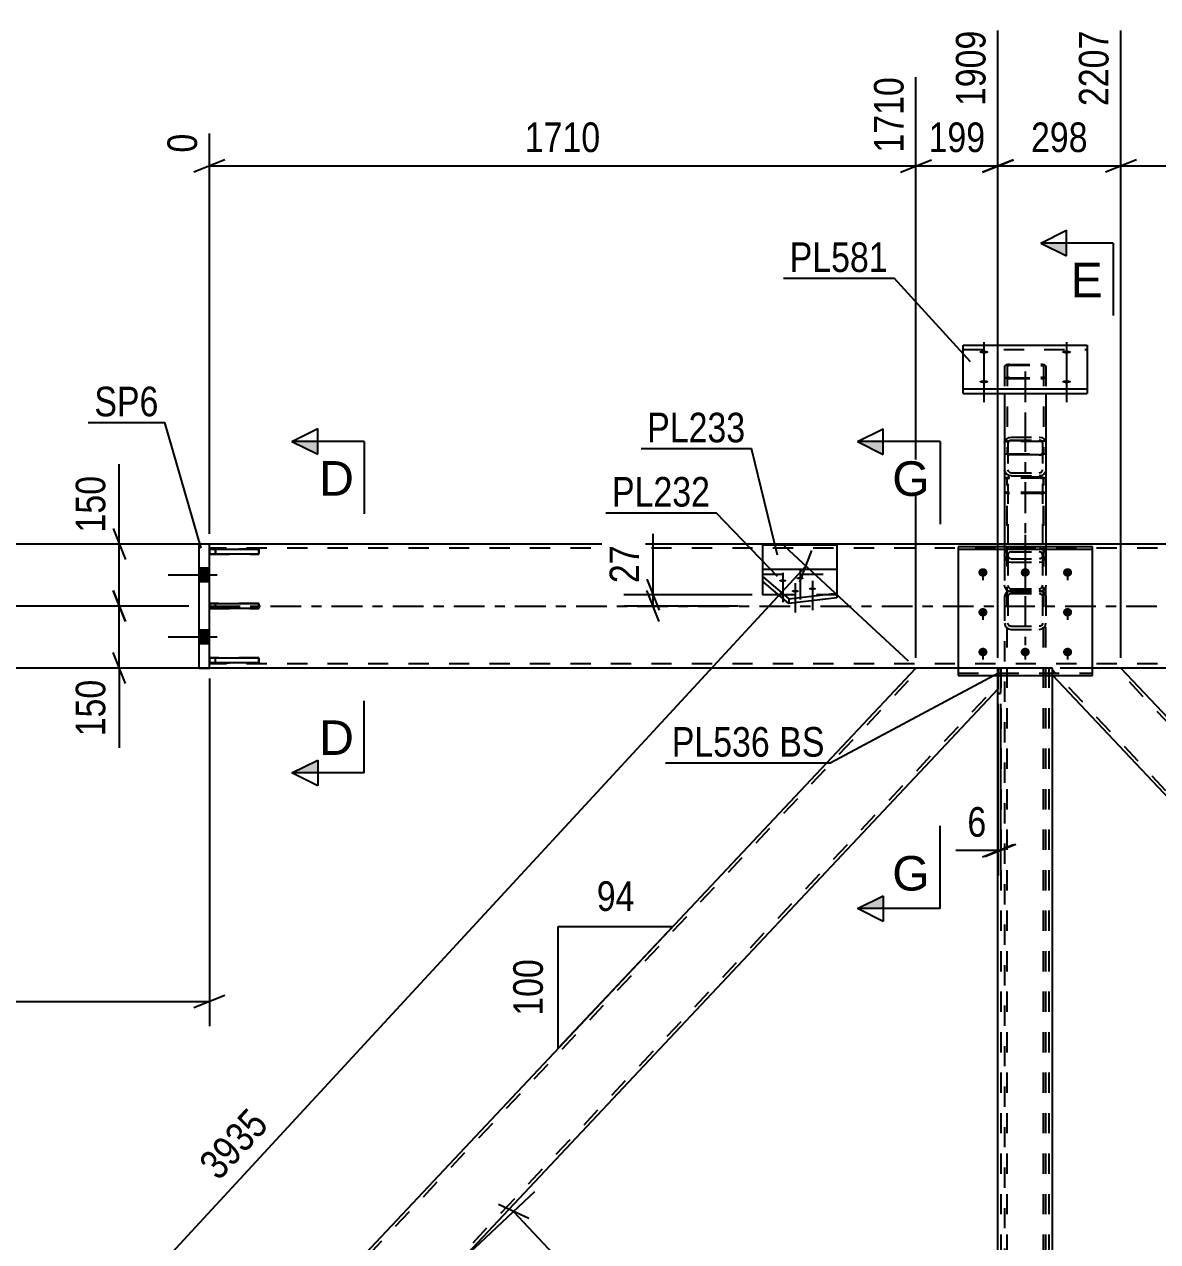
# Model space of a CAD drawing. Header units: millimetres. Extents: x -174 to 1015, y -641 to 200.
# Drawn here: x -36 to 73.7, y -61.5 to 56.3 of the extents above; entities that cross this region are included whole.
import ezdxf

# ---------------------------------------------------------------- set-up
doc = ezdxf.new("R2010")
doc.units = ezdxf.units.MM
doc.linetypes.add('DXK_LINE_DOT2', pattern=[3.9198, 1.9599, -1.9599])
doc.linetypes.add('DXK_LINE_DOT3', pattern=[5.9187, 2.979, -0.9799, 0.9799, -0.9799])
doc.styles.add('Arial', font='ARIAL.TTF', dxfattribs={"height": 0.2})
doc.styles.add('Arial Narrow', font='ARIALN.TTF', dxfattribs={"height": 0.2})

# ---------------------------------------------------------------- blocks, each defined once
blk = doc.blocks.new('Part-814735029-5328 - 5257')
at = {"color": 7, "linetype": 'DXK_LINE_DOT2'}
for p, q in [((-13.3, -5.01), (-18.1, -5.01)), ((-18.1, -5.01), (-18.1, -5.49)), ((-18.1, -5.49), (-13.3, -5.49)), ((-17.5, -5.49), (-17.5, -5.01)), ((-13.3, -5.49), (-13.3, -5.01))]:
    blk.add_line(p, q, dxfattribs=at)
blk = doc.blocks.new('Part-814735029-5329 - 5257')
at = {"color": 7, "linetype": 'DXK_LINE_DOT2'}
for p, q in [((-13.3, 5.51), (-18.1, 5.51)), ((-18.1, 5.51), (-18.1, 5.03)), ((-18.1, 5.03), (-13.3, 5.03)), ((-17.5, 5.51), (-17.5, 5.03)), ((-13.3, 5.03), (-13.3, 5.51))]:
    blk.add_line(p, q, dxfattribs=at)
blk = doc.blocks.new('Bolt-814735029-5265 - 5257')
at = {"linetype": 'Continuous'}
for points in [[(64.91, 24.44), (64.82, 24.44), (64.73, 24.45), (64.65, 24.47), (64.58, 24.49), (64.53, 24.52), (64.49, 24.54), (64.47, 24.57), (64.47, 24.61), (64.49, 24.64), (64.53, 24.67), (64.58, 24.69), (64.65, 24.71), (64.73, 24.73), (64.82, 24.74), (64.91, 24.74), (65, 24.74), (65.09, 24.73), (65.17, 24.71), (65.24, 24.69), (65.29, 24.67), (65.33, 24.64), (65.35, 24.61), (65.35, 24.57), (65.33, 24.54), (65.29, 24.52), (65.24, 24.49), (65.17, 24.47), (65.09, 24.45), (65, 24.44)], [(64.91, 21.57), (64.82, 21.57), (64.73, 21.58), (64.65, 21.6), (64.58, 21.62), (64.53, 21.64), (64.49, 21.67), (64.47, 21.7), (64.47, 21.73), (64.49, 21.76), (64.53, 21.79), (64.58, 21.82), (64.65, 21.84), (64.73, 21.85), (64.82, 21.86), (64.91, 21.87), (65, 21.86), (65.09, 21.85), (65.17, 21.84), (65.24, 21.82), (65.29, 21.79), (65.33, 21.76), (65.35, 21.73), (65.35, 21.7), (65.33, 21.67), (65.29, 21.64), (65.24, 21.62), (65.17, 21.6), (65.09, 21.58), (65, 21.57)]]:
    blk.add_hatch(color=1, dxfattribs=at).paths.add_polyline_path(points)
at = {"color": 1, "linetype": 'Continuous'}
for p, q in [((64.91, 25.53), (64.91, 22.6)), ((64.91, 22.66), (64.91, 19.73))]:
    blk.add_line(p, q, dxfattribs=at)
blk = doc.blocks.new('Part-814735029-5330 - 5257')
at = {"color": 7, "linetype": 'DXK_LINE_DOT2'}
for p, q in [((-13.3, 0.25), (-18.1, 0.25)), ((-18.1, 0.25), (-18.1, -0.23)), ((-17.5, -0.23), (-17.5, 0.25)), ((-13.3, -0.23), (-13.3, 0.25)), ((-18.1, -0.23), (-13.3, -0.23))]:
    blk.add_line(p, q, dxfattribs=at)
blk = doc.blocks.new('Part-814735029-5331 - 5257')
at = {"color": 2, "linetype": 'Continuous'}
for p, q in [((-18.1, -5.49), (-18.1, -5.01)), ((-18.1, -5.01), (-13.3, -5.01)), ((-13.3, -5.49), (-18.1, -5.49)), ((-13.3, -5.01), (-13.3, -5.49))]:
    blk.add_line(p, q, dxfattribs=at)
at = {"color": 7, "linetype": 'DXK_LINE_DOT2'}
blk.add_line((-17.5, -5.49), (-17.5, -5.01), dxfattribs=at)
blk = doc.blocks.new('Part-814735029-5332 - 5257')
at = {"color": 2, "linetype": 'Continuous'}
for p, q in [((-18.1, 5.51), (-13.3, 5.51)), ((-18.1, 5.51), (-18.1, 5.03)), ((-13.3, 5.03), (-18.1, 5.03)), ((-13.3, 5.51), (-13.3, 5.03))]:
    blk.add_line(p, q, dxfattribs=at)
at = {"color": 7, "linetype": 'DXK_LINE_DOT2'}
blk.add_line((-17.5, 5.03), (-17.5, 5.51), dxfattribs=at)
blk = doc.blocks.new('Part-814735029-5333 - 5257')
at = {"color": 2, "linetype": 'Continuous'}
for p, q in [((-18.1, 0.25), (-13.3, 0.25)), ((-18.1, 0.25), (-18.1, -0.23)), ((-13.3, 0.25), (-13.3, -0.23)), ((-13.3, -0.23), (-18.1, -0.23))]:
    blk.add_line(p, q, dxfattribs=at)
at = {"color": 7, "linetype": 'DXK_LINE_DOT2'}
blk.add_line((-17.5, -0.23), (-17.5, 0.25), dxfattribs=at)
blk = doc.blocks.new('Part-814735029-5341 - 5257')
at = {"color": 2, "linetype": 'Continuous'}
for p, q in [((943.9, 6), (-18.1, 6)), ((50.38, -6), (-18.1, -6)), ((294.4, -6), (67.41, -6))]:
    blk.add_line(p, q, dxfattribs=at)
at = {"color": 7, "linetype": 'DXK_LINE_DOT2'}
for p, q in [((-18.1, -6), (-18.1, 6)), ((943.9, 5.6), (-18.1, 5.6)), ((943.9, -5.6), (-18.1, -5.6)), ((67.41, -6), (50.38, -6))]:
    blk.add_line(p, q, dxfattribs=at)
at = {"color": 7, "linetype": 'DXK_LINE_DOT3'}
blk.add_line((-18.1, 0), (943.9, 0), dxfattribs=at)
blk = doc.blocks.new('Part-814735029-5294 - 5257')
at = {"color": 7, "linetype": 'DXK_LINE_DOT2'}
for p, q in [((58.26, -6), (58.5, -6)), ((58.26, -6), (58.26, -8.46)), ((58.5, -6), (58.5, -8.46)), ((58.26, -8.46), (58.5, -8.46))]:
    blk.add_line(p, q, dxfattribs=at)
blk = doc.blocks.new('Part-814735029-5299 - 5257')
at = {"color": 7, "linetype": 'DXK_LINE_DOT2'}
for p, q in [((58.5, -6), (58.26, -6)), ((58.26, -6.71), (58.26, -6)), ((58.5, -6.71), (58.5, -6))]:
    blk.add_line(p, q, dxfattribs=at)
at = {"color": 2, "linetype": 'Continuous'}
for p, q in [((58.26, -8.46), (58.26, -6.71)), ((58.5, -6.71), (58.5, -8.46)), ((58.5, -8.46), (58.26, -8.46))]:
    blk.add_line(p, q, dxfattribs=at)
blk = doc.blocks.new('Bolt-814735029-5816 - 5257')
at = {"linetype": 'Continuous'}
for points in [[(56.91, 24.44), (56.82, 24.44), (56.73, 24.45), (56.65, 24.47), (56.58, 24.49), (56.53, 24.52), (56.49, 24.54), (56.47, 24.57), (56.47, 24.61), (56.49, 24.64), (56.53, 24.67), (56.58, 24.69), (56.65, 24.71), (56.73, 24.73), (56.82, 24.74), (56.91, 24.74), (57, 24.74), (57.09, 24.73), (57.17, 24.71), (57.24, 24.69), (57.29, 24.67), (57.33, 24.64), (57.35, 24.61), (57.35, 24.57), (57.33, 24.54), (57.29, 24.52), (57.24, 24.49), (57.17, 24.47), (57.09, 24.45), (57, 24.44)], [(56.91, 21.57), (56.82, 21.57), (56.73, 21.58), (56.65, 21.6), (56.58, 21.62), (56.53, 21.64), (56.49, 21.67), (56.47, 21.7), (56.47, 21.73), (56.49, 21.76), (56.53, 21.79), (56.58, 21.82), (56.65, 21.84), (56.73, 21.85), (56.82, 21.86), (56.91, 21.87), (57, 21.86), (57.09, 21.85), (57.17, 21.84), (57.24, 21.82), (57.29, 21.79), (57.33, 21.76), (57.35, 21.73), (57.35, 21.7), (57.33, 21.67), (57.29, 21.64), (57.24, 21.62), (57.17, 21.6), (57.09, 21.58), (57, 21.57)]]:
    blk.add_hatch(color=1, dxfattribs=at).paths.add_polyline_path(points)
at = {"color": 1, "linetype": 'Continuous'}
for p, q in [((56.91, 25.53), (56.91, 22.6)), ((56.91, 22.66), (56.91, 19.73))]:
    blk.add_line(p, q, dxfattribs=at)
blk = doc.blocks.new('Part-814735029-7438 - 5257')
at = {"color": 7, "linetype": 'DXK_LINE_DOT2'}
for p, q in [((58.95, 12.35), (58.91, 12.28)), ((58.91, 12.28), (58.91, -121.6)), ((59.05, 12.41), (58.95, 12.35)), ((59.21, 12.45), (59.05, 12.41)), ((59.15, 12.28), (59.17, 12.32)), ((59.15, -121.6), (59.15, 12.28)), ((59.17, 12.32), (59.22, 12.35)), ((59.39, 12.47), (59.21, 12.45)), ((59.22, 12.35), (59.25, 12.36)), ((59.25, 12.36), (59.3, 12.37)), ((59.3, 12.37), (59.39, 12.37)), ((62.43, 12.47), (59.39, 12.47)), ((62.43, 12.37), (59.39, 12.37)), ((62.61, 12.45), (62.43, 12.47)), ((62.43, 12.37), (62.52, 12.37)), ((62.52, 12.37), (62.6, 12.35)), ((62.6, 12.35), (62.65, 12.32)), ((62.77, 12.41), (62.61, 12.45)), ((62.65, 12.32), (62.67, 12.28)), ((62.67, -121.6), (62.67, 12.28)), ((62.87, 12.35), (62.77, 12.41)), ((62.91, 12.28), (62.87, 12.35)), ((62.91, -121.6), (62.91, 12.28)), ((58.91, 11.08), (58.95, 11.01)), ((58.95, 11.01), (59.05, 10.95)), ((59.05, 10.95), (59.21, 10.91)), ((59.17, 11.05), (59.15, 11.08)), ((59.22, 11.01), (59.17, 11.05)), ((59.21, 10.91), (59.39, 10.89)), ((59.22, 11.01), (59.25, 11.01)), ((59.25, 11.01), (59.3, 10.99)), ((59.3, 10.99), (59.39, 10.99)), ((62.43, 10.99), (59.39, 10.99)), ((62.43, 10.89), (59.39, 10.89)), ((62.52, 10.99), (62.43, 10.99)), ((62.43, 10.89), (62.61, 10.91)), ((62.6, 11.01), (62.52, 10.99)), ((62.65, 11.05), (62.6, 11.01)), ((62.61, 10.91), (62.77, 10.95)), ((62.67, 11.08), (62.65, 11.05)), ((62.77, 10.95), (62.87, 11.01)), ((62.87, 11.01), (62.91, 11.08))]:
    blk.add_line(p, q, dxfattribs=at)
blk = doc.blocks.new('Part-814735029-7443 - 5257')
at = {"color": 7, "linetype": 'DXK_LINE_DOT2'}
for p, q in [((58.95, 23.29), (58.91, 23.23)), ((58.91, 23.23), (58.91, 20.58)), ((59.05, 23.34), (58.95, 23.29)), ((59.21, 23.38), (59.05, 23.34)), ((59.15, 23.23), (59.17, 23.26)), ((59.15, 23.23), (59.15, 14.8)), ((59.17, 23.26), (59.22, 23.28)), ((59.39, 23.39), (59.21, 23.38)), ((59.22, 23.28), (59.3, 23.3)), ((59.3, 23.3), (59.39, 23.31)), ((59.39, 23.39), (62.43, 23.39)), ((59.39, 23.31), (62.43, 23.31)), ((62.61, 23.38), (62.43, 23.39)), ((62.43, 23.31), (62.52, 23.3)), ((62.52, 23.3), (62.6, 23.28)), ((62.6, 23.28), (62.65, 23.26)), ((62.77, 23.34), (62.61, 23.38)), ((62.65, 23.26), (62.67, 23.23)), ((62.67, 23.23), (62.67, 14.8)), ((62.87, 23.29), (62.77, 23.34)), ((62.91, 23.23), (62.87, 23.29)), ((62.91, 23.23), (62.91, 20.58)), ((58.91, 22.19), (58.95, 22.12)), ((58.95, 22.12), (59.05, 22.07)), ((59.05, 22.07), (59.21, 22.03)), ((59.17, 22.15), (59.15, 22.19)), ((59.22, 22.13), (59.17, 22.15)), ((59.21, 22.03), (59.39, 22.02)), ((59.3, 22.11), (59.22, 22.13)), ((59.39, 22.1), (59.3, 22.11)), ((59.39, 22.1), (62.43, 22.1)), ((59.39, 22.02), (62.43, 22.02)), ((62.52, 22.11), (62.43, 22.1)), ((62.43, 22.02), (62.61, 22.03)), ((62.6, 22.13), (62.52, 22.11)), ((62.65, 22.15), (62.6, 22.13)), ((62.61, 22.03), (62.77, 22.07)), ((62.67, 22.19), (62.65, 22.15)), ((62.77, 22.07), (62.87, 22.12)), ((62.87, 22.12), (62.91, 22.19)), ((58.91, 15.84), (58.95, 15.91)), ((58.95, 15.91), (59.05, 15.96)), ((59.05, 15.96), (59.21, 16)), ((59.17, 15.88), (59.15, 15.84)), ((59.22, 15.9), (59.17, 15.88)), ((59.21, 16), (59.39, 16.01)), ((59.3, 15.92), (59.22, 15.9)), ((59.39, 15.93), (59.3, 15.92)), ((59.39, 16.01), (62.43, 16.01)), ((62.43, 15.93), (59.39, 15.93)), ((62.43, 16.01), (62.61, 16)), ((62.52, 15.92), (62.43, 15.93)), ((62.6, 15.9), (62.52, 15.92)), ((62.65, 15.88), (62.6, 15.9)), ((62.61, 16), (62.77, 15.96)), ((62.67, 15.84), (62.65, 15.88)), ((62.77, 15.96), (62.87, 15.91)), ((62.87, 15.91), (62.91, 15.84)), ((59.15, 14.8), (59.17, 14.77)), ((59.17, 14.77), (59.22, 14.75)), ((59.22, 14.75), (59.3, 14.73)), ((59.3, 14.73), (59.39, 14.72)), ((59.39, 14.72), (62.43, 14.72)), ((59.55, 14.64), (59.55, 14.64)), ((62.27, 14.64), (62.27, 14.64)), ((62.43, 14.72), (62.52, 14.73)), ((62.52, 14.73), (62.6, 14.75)), ((62.6, 14.75), (62.65, 14.77)), ((62.65, 14.77), (62.67, 14.8))]:
    blk.add_line(p, q, dxfattribs=at)
at = {"color": 7, "linetype": 'DXK_LINE_DOT3'}
blk.add_line((60.91, 22.71), (60.91, 15.32), dxfattribs=at)
at = {"color": 2, "linetype": 'Continuous'}
for p, q in [((58.91, 20.58), (58.91, 14.8)), ((62.91, 20.58), (62.91, 14.8)), ((58.95, 14.74), (58.91, 14.8)), ((59.05, 14.69), (58.95, 14.74)), ((59.21, 14.65), (59.05, 14.69)), ((59.39, 14.64), (59.21, 14.65)), ((59.55, 14.64), (59.39, 14.64)), ((62.27, 14.64), (59.55, 14.64)), ((62.27, 14.64), (62.43, 14.64)), ((62.61, 14.65), (62.43, 14.64)), ((62.77, 14.69), (62.61, 14.65)), ((62.87, 14.74), (62.77, 14.69)), ((62.91, 14.8), (62.87, 14.74))]:
    blk.add_line(p, q, dxfattribs=at)
blk = doc.blocks.new('Bolt-814735029-5858 - 5257')
at = {"linetype": 'Continuous'}
for points in [[(37.43, 2.33), (37.35, 2.34), (37.28, 2.34), (37.22, 2.36), (37.16, 2.37), (37.12, 2.4), (37.09, 2.42), (37.07, 2.44), (37.07, 2.47), (37.09, 2.49), (37.12, 2.52), (37.16, 2.54), (37.22, 2.56), (37.28, 2.57), (37.35, 2.58), (37.43, 2.58), (37.5, 2.58), (37.58, 2.57), (37.64, 2.56), (37.7, 2.54), (37.74, 2.52), (37.77, 2.49), (37.79, 2.47), (37.79, 2.44), (37.77, 2.42), (37.74, 2.4), (37.7, 2.37), (37.64, 2.36), (37.58, 2.34), (37.5, 2.34)], [(39.1, 2.57), (39.02, 2.57), (38.95, 2.58), (38.88, 2.59), (38.83, 2.61), (38.78, 2.63), (38.75, 2.65), (38.74, 2.68), (38.74, 2.7), (38.75, 2.73), (38.78, 2.75), (38.83, 2.77), (38.88, 2.79), (38.95, 2.8), (39.02, 2.81), (39.1, 2.81), (39.17, 2.81), (39.24, 2.8), (39.31, 2.79), (39.36, 2.77), (39.41, 2.75), (39.44, 2.73), (39.45, 2.7), (39.45, 2.68), (39.44, 2.65), (39.41, 2.63), (39.36, 2.61), (39.31, 2.59), (39.24, 2.58), (39.17, 2.57)], [(38.64, 1.32), (38.56, 1.32), (38.49, 1.33), (38.43, 1.34), (38.37, 1.36), (38.33, 1.38), (38.3, 1.41), (38.28, 1.43), (38.28, 1.46), (38.3, 1.48), (38.33, 1.5), (38.37, 1.53), (38.43, 1.54), (38.49, 1.56), (38.56, 1.56), (38.64, 1.57), (38.71, 1.56), (38.78, 1.56), (38.85, 1.54), (38.91, 1.53), (38.95, 1.5), (38.98, 1.48), (39, 1.46), (39, 1.43), (38.98, 1.41), (38.95, 1.38), (38.91, 1.36), (38.85, 1.34), (38.78, 1.33), (38.71, 1.32)], [(40.3, 1.55), (40.23, 1.56), (40.16, 1.56), (40.09, 1.58), (40.04, 1.59), (39.99, 1.61), (39.96, 1.64), (39.95, 1.66), (39.95, 1.69), (39.96, 1.71), (39.99, 1.74), (40.04, 1.76), (40.09, 1.78), (40.16, 1.79), (40.23, 1.8), (40.3, 1.8), (40.38, 1.8), (40.45, 1.79), (40.52, 1.78), (40.57, 1.76), (40.62, 1.74), (40.65, 1.71), (40.66, 1.69), (40.66, 1.66), (40.65, 1.64), (40.62, 1.61), (40.57, 1.59), (40.52, 1.58), (40.45, 1.56), (40.38, 1.56)]]:
    blk.add_hatch(color=1, dxfattribs=at).paths.add_polyline_path(points)
at = {"color": 1, "linetype": 'Continuous'}
for p, q in [((37.43, 3.21), (37.43, 0.39)), ((39.1, 3.44), (39.1, 0.62)), ((40.3, 2.43), (40.3, -0.39)), ((38.64, 2.2), (38.64, -0.62))]:
    blk.add_line(p, q, dxfattribs=at)
blk = doc.blocks.new('Part-814735029-5569 - 5257')
at = {"color": 2, "linetype": 'Continuous'}
for p, q in [((-56.46, -119.54), (50.32, -6)), ((54.41, -6), (50.38, -6)), ((58.26, -6.71), (58.26, -8.06)), ((58.26, -8.06), (5.84, -63.8))]:
    blk.add_line(p, q, dxfattribs=at)
at = {"color": 7, "linetype": 'DXK_LINE_DOT2'}
for p, q in [((-56.46, -120), (50.76, -6)), ((50.38, -6), (50.32, -6)), ((58.26, -6), (54.41, -6)), ((58.26, -6.71), (58.26, -6)), ((-48.95, -121.6), (58.26, -7.59))]:
    blk.add_line(p, q, dxfattribs=at)
blk = doc.blocks.new('Part-814735029-5755 - 5257')
at = {"color": 7, "linetype": 'DXK_LINE_DOT3'}
blk.add_line((60.91, 6.89), (60.91, -3.8), dxfattribs=at)
at = {"color": 7, "linetype": 'DXK_LINE_DOT2'}
for p, q in [((58.91, 4.92), (58.96, 5.18)), ((58.91, 4.92), (58.91, -1.66)), ((59.25, 5.05), (59.23, 4.92)), ((59.23, 4.92), (59.23, -1.66)), ((59.31, 5.55), (59.55, 5.6)), ((59.55, 5.26), (59.43, 5.23)), ((59.55, 5.6), (62.27, 5.6)), ((59.55, 5.26), (62.27, 5.26)), ((62.27, 5.6), (62.52, 5.55)), ((62.39, 5.23), (62.27, 5.26)), ((62.59, 4.92), (62.57, 5.05)), ((62.59, 4.92), (62.59, -1.66)), ((62.86, 5.18), (62.91, 4.92)), ((62.91, 4.92), (62.91, -1.66)), ((58.96, 1.76), (58.91, 2.02)), ((59.1, 1.32), (58.96, 1.12)), ((59.31, 1.45), (59.1, 1.32)), ((59.23, 2.02), (59.25, 1.89)), ((59.55, 1.5), (59.31, 1.45)), ((59.55, 1.34), (59.31, 1.4)), ((59.43, 1.71), (59.55, 1.68)), ((59.43, 1.17), (59.55, 1.2)), ((59.55, 1.68), (62.27, 1.68)), ((59.55, 1.5), (62.27, 1.5)), ((59.55, 1.34), (62.27, 1.34)), ((59.55, 1.2), (62.27, 1.2)), ((62.27, 1.68), (62.39, 1.71)), ((62.52, 1.45), (62.27, 1.5)), ((62.52, 1.4), (62.27, 1.34)), ((62.27, 1.2), (62.39, 1.17)), ((62.72, 1.32), (62.52, 1.45)), ((62.57, 1.89), (62.59, 2.02)), ((62.86, 1.12), (62.72, 1.32)), ((62.91, 2.02), (62.86, 1.76)), ((58.96, 1.12), (58.91, 0.89)), ((59.23, 0.89), (59.25, 1.01)), ((59.25, 1.01), (59.32, 1.11)), ((59.32, 1.11), (59.43, 1.17)), ((62.39, 1.17), (62.5, 1.11)), ((62.5, 1.11), (62.57, 1.01)), ((62.57, 1.01), (62.59, 0.89)), ((62.91, 0.89), (62.86, 1.12)), ((58.91, -1.66), (58.96, -1.89)), ((58.96, -1.89), (59.1, -2.09)), ((59.1, -2.09), (59.31, -2.22)), ((59.25, -1.78), (59.23, -1.66)), ((59.32, -1.87), (59.25, -1.78)), ((59.31, -2.22), (59.55, -2.26)), ((59.43, -1.94), (59.32, -1.87)), ((59.55, -1.96), (59.43, -1.94)), ((59.55, -1.96), (62.27, -1.96)), ((59.55, -2.26), (62.27, -2.26)), ((62.39, -1.94), (62.27, -1.96)), ((62.27, -2.26), (62.52, -2.22)), ((62.5, -1.87), (62.39, -1.94)), ((62.57, -1.78), (62.5, -1.87)), ((62.52, -2.22), (62.72, -2.09)), ((62.59, -1.66), (62.57, -1.78)), ((62.72, -2.09), (62.86, -1.89)), ((62.86, -1.89), (62.91, -1.66))]:
    blk.add_line(p, q, dxfattribs=at)
for centre, radius, start, end in [((59.58, 4.95), 0.662, 114.32, 159.2417), ((59.56, 4.93), 0.331, 114.32, 159.2417), ((62.26, 4.93), 0.331, 20.7583, 65.68), ((62.24, 4.95), 0.662, 20.7583, 65.68), ((59.58, 2), 0.662, 200.7583, 245.68), ((59.56, 2.01), 0.331, 200.7583, 245.68), ((62.26, 2.01), 0.331, 294.32, 339.2417), ((62.24, 2), 0.662, 294.32, 339.2417)]:
    blk.add_arc(centre, radius, start, end, dxfattribs=at)
blk = doc.blocks.new('Part-814735029-5595 - 5257')
at = {"color": 2, "linetype": 'Continuous'}
for p, q in [((-19.1, -6), (-19.1, 6)), ((-18.1, 6), (-19.1, 6)), ((-18.1, -6), (-18.1, 6)), ((-19.1, -6), (-18.1, -6))]:
    blk.add_line(p, q, dxfattribs=at)
blk = doc.blocks.new('Part-814735029-5706 - 5257')
at = {"color": 7, "linetype": 'DXK_LINE_DOT2'}
for p, q in [((70.17, -6), (63.54, -6)), ((63.54, -6.66), (63.54, -6)), ((117.5, -63.57), (63.54, -6.19)), ((63.59, -6.71), (63.54, -6.66)), ((120.68, -60.18), (69.73, -6)), ((120.87, -59.98), (120.46, -60.41)), ((117.5, -63.57), (117.51, -63.55))]:
    blk.add_line(p, q, dxfattribs=at)
at = {"color": 2, "linetype": 'Continuous'}
for p, q in [((117.28, -63.8), (63.59, -6.71)), ((120.9, -59.95), (70.17, -6)), ((120.9, -59.95), (120.46, -60.41)), ((120.46, -60.41), (117.28, -63.8))]:
    blk.add_line(p, q, dxfattribs=at)
blk = doc.blocks.new('Part-814735029-5731 - 5257')
at = {"color": 7, "linetype": 'DXK_LINE_DOT2'}
for p, q in [((63.54, -6), (58.26, -6)), ((58.26, -8.06), (58.26, -6)), ((58.58, -121.6), (58.58, -6)), ((63.22, -121.6), (63.22, -6)), ((63.54, -6.71), (63.54, -6)), ((58.26, -121.6), (58.26, -119.14)), ((63.54, -121.6), (63.54, -120.94)), ((63.54, -121.6), (58.26, -121.6))]:
    blk.add_line(p, q, dxfattribs=at)
at = {"color": 2, "linetype": 'Continuous'}
for p, q in [((63.54, -120.94), (63.54, -6.71)), ((58.26, -119.14), (58.26, -8.06))]:
    blk.add_line(p, q, dxfattribs=at)
blk = doc.blocks.new('Part-814735029-5890 - 5257')
at = {"color": 2, "linetype": 'Continuous'}
for p, q in [((54.91, 20.58), (54.91, 25.27)), ((54.91, 25.27), (66.91, 25.27)), ((66.91, 25.27), (66.91, 20.58)), ((54.91, 21.03), (66.91, 21.03)), ((54.91, 20.58), (66.91, 20.58))]:
    blk.add_line(p, q, dxfattribs=at)
at = {"color": 7, "linetype": 'DXK_LINE_DOT2'}
blk.add_line((54.91, 24.82), (66.91, 24.82), dxfattribs=at)
blk = doc.blocks.new('Bolt-814735029-5806 - 5257')
at = {"linetype": 'Continuous'}
for points in [[(-19.1, 3.66), (-19.1, 2.34), (-18.1, 2.34), (-18.1, 3.66)], [(-19.1, 3.66), (-19.1, 2.34), (-18.1, 2.34), (-18.1, 3.66)], [(-19.1, -2.34), (-19.1, -3.66), (-18.1, -3.66), (-18.1, -2.34)], [(-19.1, -2.34), (-19.1, -3.66), (-18.1, -3.66), (-18.1, -2.34)]]:
    blk.add_hatch(color=1, dxfattribs=at).paths.add_polyline_path(points)
at = {"color": 1, "linetype": 'Continuous'}
for p, q in [((-18.1, 3.66), (-19.1, 3.66)), ((-18.1, 3.66), (-19.1, 3.66)), ((-17.34, 3), (-22.1, 3)), ((-17.34, 3), (-22.1, 3)), ((-18.1, 2.34), (-19.1, 2.34)), ((-18.1, 2.34), (-19.1, 2.34)), ((-18.1, -2.34), (-19.1, -2.34)), ((-18.1, -2.34), (-19.1, -2.34)), ((-17.34, -3), (-22.1, -3)), ((-17.34, -3), (-22.1, -3)), ((-18.1, -3.66), (-19.1, -3.66)), ((-18.1, -3.66), (-19.1, -3.66))]:
    blk.add_line(p, q, dxfattribs=at)
blk = doc.blocks.new('Part-814735029-5807 - 5257')
at = {"color": 7, "linetype": 'DXK_LINE_DOT3'}
blk.add_line((60.91, 17.9), (60.91, 0.7), dxfattribs=at)
at = {"color": 7, "linetype": 'DXK_LINE_DOT2'}
for p, q in [((58.91, 15.76), (58.96, 15.99)), ((58.91, 15.76), (58.91, 14.8)), ((58.96, 15.99), (59.1, 16.18)), ((59.1, 16.18), (59.31, 16.31)), ((59.25, 15.87), (59.23, 15.76)), ((59.23, 15.76), (59.23, 4.92)), ((59.32, 15.97), (59.25, 15.87)), ((59.31, 16.31), (59.55, 16.36)), ((59.43, 16.04), (59.32, 15.97)), ((59.55, 16.06), (59.43, 16.04)), ((59.55, 16.36), (62.27, 16.36)), ((59.55, 16.06), (62.27, 16.06)), ((62.27, 16.36), (62.52, 16.31)), ((62.39, 16.04), (62.27, 16.06)), ((62.5, 15.97), (62.39, 16.04)), ((62.57, 15.87), (62.5, 15.97)), ((62.52, 16.31), (62.72, 16.18)), ((62.59, 15.76), (62.57, 15.87)), ((62.59, 15.76), (62.59, 4.92)), ((62.72, 16.18), (62.86, 15.99)), ((62.86, 15.99), (62.91, 15.76)), ((62.91, 15.76), (62.91, 14.8)), ((58.96, 12.97), (58.91, 13.2)), ((59.1, 12.78), (58.96, 12.97)), ((59.25, 13.09), (59.23, 13.2)), ((59.31, 13.02), (59.25, 13.09)), ((59.32, 12.99), (59.31, 13.02)), ((59.32, 12.99), (59.43, 12.92)), ((62.39, 12.92), (62.5, 12.99)), ((62.5, 12.99), (62.52, 13.02)), ((62.52, 13.02), (62.57, 13.09)), ((62.57, 13.09), (62.59, 13.2)), ((62.86, 12.97), (62.72, 12.78)), ((62.91, 13.2), (62.86, 12.97)), ((59.31, 12.65), (59.1, 12.78)), ((59.55, 12.6), (59.31, 12.65)), ((59.43, 12.92), (59.55, 12.9)), ((59.55, 12.9), (62.27, 12.9)), ((59.55, 12.6), (62.27, 12.6)), ((62.27, 12.9), (62.39, 12.92)), ((62.52, 12.65), (62.27, 12.6)), ((62.72, 12.78), (62.52, 12.65)), ((62.91, 6), (58.91, 6)), ((58.91, 6), (58.91, 4.92)), ((62.91, 6), (62.91, 4.92)), ((58.91, 4.92), (58.96, 4.66)), ((59.25, 4.79), (59.23, 4.92)), ((62.59, 4.92), (62.57, 4.79)), ((62.86, 4.66), (62.91, 4.92)), ((59.31, 4.29), (59.55, 4.24)), ((59.55, 4.58), (59.43, 4.61)), ((59.55, 4.58), (62.27, 4.58)), ((59.55, 4.24), (62.27, 4.24)), ((62.39, 4.61), (62.27, 4.58)), ((62.27, 4.24), (62.52, 4.29))]:
    blk.add_line(p, q, dxfattribs=at)
at = {"color": 2, "linetype": 'Continuous'}
for p, q in [((58.91, 14.8), (58.91, 6)), ((62.91, 14.8), (62.91, 6))]:
    blk.add_line(p, q, dxfattribs=at)
at = {"color": 7, "linetype": 'DXK_LINE_DOT2'}
for centre, radius, start, end in [((59.56, 4.91), 0.331, 200.7583, 245.68), ((62.26, 4.91), 0.331, 294.32, 339.2417), ((59.58, 4.9), 0.662, 200.7583, 245.68), ((62.24, 4.9), 0.662, 294.32, 339.2417)]:
    blk.add_arc(centre, radius, start, end, dxfattribs=at)
blk = doc.blocks.new('Part-814735029-5815 - 5257')
at = {"color": 2, "linetype": 'Continuous'}
for p, q in [((35.45, 5.89), (35.45, 3.53)), ((42.66, 5.89), (35.45, 5.89)), ((42.66, 5.89), (42.66, 3.53)), ((35.45, 2.4), (35.45, 1.09)), ((37.01, 1.09), (35.45, 1.09))]:
    blk.add_line(p, q, dxfattribs=at)
at = {"color": 7, "linetype": 'DXK_LINE_DOT2'}
for p, q in [((35.45, 3.53), (35.45, 2.4)), ((42.66, 3.53), (42.66, 1.09)), ((42.66, 1.09), (37.01, 1.09))]:
    blk.add_line(p, q, dxfattribs=at)
blk = doc.blocks.new('Part-814735029-5824 - 5257')
at = {"color": 2, "linetype": 'Continuous'}
for p, q in [((67.41, 5.72), (54.41, 5.72)), ((54.41, 5.72), (54.41, -6.71)), ((54.41, 5.51), (67.41, 5.51)), ((67.41, -6.71), (67.41, 5.72)), ((54.41, -6.71), (67.41, -6.71))]:
    blk.add_line(p, q, dxfattribs=at)
at = {"color": 7, "linetype": 'DXK_LINE_DOT2'}
blk.add_line((54.41, -6.49), (67.41, -6.49), dxfattribs=at)
blk = doc.blocks.new('Bolt-814735029-5825 - 5257')
at = {"linetype": 'Continuous'}
for points in [[(56.81, 3.66), (56.9, 3.65), (56.99, 3.63), (57.07, 3.59), (57.14, 3.53), (57.19, 3.46), (57.23, 3.38), (57.25, 3.29), (57.25, 3.21), (57.23, 3.12), (57.19, 3.04), (57.14, 2.97), (57.07, 2.92), (56.99, 2.87), (56.9, 2.85), (56.81, 2.84), (56.72, 2.85), (56.63, 2.87), (56.55, 2.92), (56.48, 2.97), (56.43, 3.04), (56.39, 3.12), (56.37, 3.21), (56.37, 3.29), (56.39, 3.38), (56.43, 3.46), (56.48, 3.53), (56.55, 3.59), (56.63, 3.63), (56.72, 3.65)], [(60.91, 3.66), (61, 3.65), (61.09, 3.63), (61.17, 3.59), (61.24, 3.53), (61.29, 3.46), (61.33, 3.38), (61.35, 3.29), (61.35, 3.21), (61.33, 3.12), (61.29, 3.04), (61.24, 2.97), (61.17, 2.92), (61.09, 2.87), (61, 2.85), (60.91, 2.84), (60.82, 2.85), (60.73, 2.87), (60.65, 2.92), (60.58, 2.97), (60.53, 3.04), (60.49, 3.12), (60.47, 3.21), (60.47, 3.29), (60.49, 3.38), (60.53, 3.46), (60.58, 3.53), (60.65, 3.59), (60.73, 3.63), (60.82, 3.65)], [(65.01, 3.66), (65.1, 3.65), (65.19, 3.63), (65.27, 3.59), (65.34, 3.53), (65.39, 3.46), (65.43, 3.38), (65.45, 3.29), (65.45, 3.21), (65.43, 3.12), (65.39, 3.04), (65.34, 2.97), (65.27, 2.92), (65.19, 2.87), (65.1, 2.85), (65.01, 2.84), (64.92, 2.85), (64.83, 2.87), (64.75, 2.92), (64.68, 2.97), (64.63, 3.04), (64.59, 3.12), (64.57, 3.21), (64.57, 3.29), (64.59, 3.38), (64.63, 3.46), (64.68, 3.53), (64.75, 3.59), (64.83, 3.63), (64.92, 3.65)], [(56.81, -0.19), (56.9, -0.2), (56.99, -0.22), (57.07, -0.27), (57.14, -0.33), (57.19, -0.4), (57.23, -0.47), (57.25, -0.56), (57.25, -0.65), (57.23, -0.73), (57.19, -0.81), (57.14, -0.88), (57.07, -0.94), (56.99, -0.98), (56.9, -1.01), (56.81, -1.02), (56.72, -1.01), (56.63, -0.98), (56.55, -0.94), (56.48, -0.88), (56.43, -0.81), (56.39, -0.73), (56.37, -0.65), (56.37, -0.56), (56.39, -0.47), (56.43, -0.4), (56.48, -0.33), (56.55, -0.27), (56.63, -0.22), (56.72, -0.2)], [(65.01, -0.19), (65.1, -0.2), (65.19, -0.22), (65.27, -0.27), (65.34, -0.33), (65.39, -0.4), (65.43, -0.47), (65.45, -0.56), (65.45, -0.65), (65.43, -0.73), (65.39, -0.81), (65.34, -0.88), (65.27, -0.94), (65.19, -0.98), (65.1, -1.01), (65.01, -1.02), (64.92, -1.01), (64.83, -0.98), (64.75, -0.94), (64.68, -0.88), (64.63, -0.81), (64.59, -0.73), (64.57, -0.65), (64.57, -0.56), (64.59, -0.47), (64.63, -0.4), (64.68, -0.33), (64.75, -0.27), (64.83, -0.22), (64.92, -0.2)], [(56.81, -4.04), (56.9, -4.05), (56.99, -4.08), (57.07, -4.12), (57.14, -4.18), (57.19, -4.25), (57.23, -4.33), (57.25, -4.41), (57.25, -4.5), (57.23, -4.58), (57.19, -4.66), (57.14, -4.73), (57.07, -4.79), (56.99, -4.83), (56.9, -4.86), (56.81, -4.87), (56.72, -4.86), (56.63, -4.83), (56.55, -4.79), (56.48, -4.73), (56.43, -4.66), (56.39, -4.58), (56.37, -4.5), (56.37, -4.41), (56.39, -4.33), (56.43, -4.25), (56.48, -4.18), (56.55, -4.12), (56.63, -4.08), (56.72, -4.05)], [(60.91, -4.04), (61, -4.05), (61.09, -4.08), (61.17, -4.12), (61.24, -4.18), (61.29, -4.25), (61.33, -4.33), (61.35, -4.41), (61.35, -4.5), (61.33, -4.58), (61.29, -4.66), (61.24, -4.73), (61.17, -4.79), (61.09, -4.83), (61, -4.86), (60.91, -4.87), (60.82, -4.86), (60.73, -4.83), (60.65, -4.79), (60.58, -4.73), (60.53, -4.66), (60.49, -4.58), (60.47, -4.5), (60.47, -4.41), (60.49, -4.33), (60.53, -4.25), (60.58, -4.18), (60.65, -4.12), (60.73, -4.08), (60.82, -4.05)], [(65.01, -4.04), (65.1, -4.05), (65.19, -4.08), (65.27, -4.12), (65.34, -4.18), (65.39, -4.25), (65.43, -4.33), (65.45, -4.41), (65.45, -4.5), (65.43, -4.58), (65.39, -4.66), (65.34, -4.73), (65.27, -4.79), (65.19, -4.83), (65.1, -4.86), (65.01, -4.87), (64.92, -4.86), (64.83, -4.83), (64.75, -4.79), (64.68, -4.73), (64.63, -4.66), (64.59, -4.58), (64.57, -4.5), (64.57, -4.41), (64.59, -4.33), (64.63, -4.25), (64.68, -4.18), (64.75, -4.12), (64.83, -4.08), (64.92, -4.05)]]:
    blk.add_hatch(color=1, dxfattribs=at).paths.add_polyline_path(points)
at = {"color": 1, "linetype": 'Continuous'}
for p, q in [((56.81, 3.65), (56.81, 2.51)), ((60.91, 3.65), (60.91, 2.51)), ((65.01, 3.65), (65.01, 2.51)), ((56.81, -0.21), (56.81, -1.34)), ((65.01, -0.21), (65.01, -1.34)), ((56.81, -4.06), (56.81, -5.19)), ((60.91, -4.06), (60.91, -5.19)), ((65.01, -4.06), (65.01, -5.19))]:
    blk.add_line(p, q, dxfattribs=at)
blk = doc.blocks.new('Part-814735029-5857 - 5257')
at = {"color": 2, "linetype": 'Continuous'}
for p, q in [((42.66, 3.53), (35.45, 3.53)), ((35.45, 3.53), (35.45, 2.4)), ((35.45, 2.85), (38.02, 0.69)), ((38.02, 0.24), (35.45, 2.4)), ((42.66, 3.53), (42.66, 0.78)), ((38.02, 0.69), (42.66, 1.24)), ((42.66, 0.78), (38.02, 0.24)), ((38.02, 0.69), (38.02, 0.24))]:
    blk.add_line(p, q, dxfattribs=at)
at = {"color": 7, "linetype": 'DXK_LINE_DOT2'}
blk.add_line((35.45, 3.08), (42.66, 3.08), dxfattribs=at)
blk = doc.blocks.new('StraightDimension-814735029-19039 - 5257')
at = {"color": 7, "linetype": 'Continuous'}
for p, q in [((24.87, 1.09), (24.87, 7)), ((24.87, 1.09), (24.87, 7)), ((24.27, 2.59), (25.47, -0.41)), ((25.47, -1.5), (24.27, 1.5)), ((34.45, 1.09), (22.02, 1.09)), ((33.13, 0), (22.02, 0)), ((24.87, 0), (24.87, 1.09))]:
    blk.add_line(p, q, dxfattribs=at)
at = {"color": 0}
blk.add_wipeout([(24.12, 6.47), (19.92, 6.47), (19.92, 1.62), (24.12, 1.62)], dxfattribs=at)
at = {"color": 3, "style": 'Arial Narrow'}
blk.add_text('27', height=2.863, rotation=90.0002, dxfattribs=at).set_placement((23.52, 2.22))
blk = doc.blocks.new('StraightDimension-814735029-6641 - 5257')
at = {"color": 7, "linetype": 'Continuous'}
blk.add_line((-19.1, 6), (-125.72, 6), dxfattribs=at)
blk = doc.blocks.new('StraightDimension-814735029-6866 - 5257')
at = {"color": 7, "linetype": 'Continuous'}
for p, q in [((-18.1, -7), (-18.1, -40.67)), ((-80, -120.6), (-80, -35.42)), ((-78.5, -37.67), (-81.5, -38.87)), ((-19.6, -38.87), (-16.6, -37.67)), ((-80, -38.27), (-18.1, -38.27))]:
    blk.add_line(p, q, dxfattribs=at)
at = {"color": 0}
blk.add_wipeout([(-44.79, -37.52), (-44.79, -33.32), (-53.31, -33.32), (-53.31, -37.52)], dxfattribs=at)
at = {"color": 3, "style": 'Arial Narrow'}
blk.add_text('2000', height=2.863, dxfattribs=at).set_placement((-52.71, -36.92))
blk = doc.blocks.new('StraightDimension-814735029-6741 - 5257')
at = {"color": 7, "linetype": 'Continuous'}
for p, q in [((6.57, -63.11), (13.43, -56.67)), ((12.82, -59.3), (9.89, -57.94)), ((11.35, -58.62), (63.77, -114.36)), ((58.99, -118.85), (65.85, -112.41)), ((62.3, -113.68), (65.23, -115.04))]:
    blk.add_line(p, q, dxfattribs=at)
at = {"color": 0}
blk.add_wipeout([(41.02, -89.08), (44.08, -86.2), (38.25, -80), (35.19, -82.87)], dxfattribs=at)
at = {"color": 3, "style": 'Arial Narrow'}
blk.add_text('1913', height=2.863, rotation=-46.7591, dxfattribs=at).set_placement((36.04, -82.9))
blk = doc.blocks.new('StraightDimension-814735029-6537 - 5257')
at = {"color": 7, "linetype": 'Continuous'}
for p, q in [((49.6, -5.32), (37.58, 5.79)), ((39.09, 2.35), (40.25, 5.37)), ((-67.13, -111.74), (39.67, 3.86))]:
    blk.add_line(p, q, dxfattribs=at)
at = {"color": 0}
blk.add_wipeout([(-11.39, -50.31), (-14.48, -47.46), (-20.25, -53.71), (-17.17, -56.56)], dxfattribs=at)
at = {"color": 3, "style": 'Arial Narrow'}
blk.add_text('3935', height=2.863, rotation=47.269, dxfattribs=at).set_placement((-17.2, -55.71))
blk = doc.blocks.new('AngleDimension-814735029-6729 - 5257')
at = {"color": 7, "linetype": 'Continuous'}
for p, q in [((15.69, -31.01), (26.79, -31.01)), ((15.69, -42.81), (26.79, -31.01)), ((15.69, -42.81), (15.69, -31.01)), ((20.82, -37.37), (26.79, -31.01))]:
    blk.add_line(p, q, dxfattribs=at)
at = {"color": 0}
for points in [[(23.67, -30.11), (23.67, -25.91), (18.82, -25.91), (18.82, -30.11)], [(14.79, -33.57), (10.59, -33.57), (10.59, -40.26), (14.79, -40.26)]]:
    blk.add_wipeout(points, dxfattribs=at)
at = {"color": 3, "style": 'Arial Narrow'}
blk.add_text('94', height=2.863, dxfattribs=at).set_placement((19.42, -29.51))
blk.add_text('100', height=2.863, rotation=90.0002, dxfattribs=at).set_placement((14.19, -39.66))
blk = doc.blocks.new('StraightDimension-814735029-6835 - 5257')
at = {"color": 7, "linetype": 'Continuous'}
blk.add_line((-20.1, 0), (-113.69, 0), dxfattribs=at)
blk = doc.blocks.new('StraightDimension-814735029-6907 - 5257')
at = {"color": 7, "linetype": 'Continuous'}
for p, q in [((70.17, -5), (70.17, 55.71)), ((171.63, -5), (171.63, 51.21)), ((71.67, 43.2), (68.67, 42)), ((70.17, 42.6), (171.63, 42.6)), ((170.13, 42), (173.13, 43.2))]:
    blk.add_line(p, q, dxfattribs=at)
at = {"color": 0}
blk.add_wipeout([(125.16, 43.35), (125.16, 47.55), (116.64, 47.55), (116.64, 43.35)], dxfattribs=at)
at = {"color": 3, "style": 'Arial Narrow'}
blk.add_text('2537', height=2.863, dxfattribs=at).set_placement((117.24, 43.95))
at = {"color": 0, "linetype": 'Continuous'}
blk.add_wipeout([(171.03, 51.81), (166.83, 51.81), (166.83, 43.3), (171.03, 43.3)], dxfattribs=at)
at = {"color": 3, "linetype": 'Continuous', "style": 'Arial Narrow'}
blk.add_text('4743', height=2.863, rotation=90.0002, dxfattribs=at).set_placement((170.43, 43.9))
blk = doc.blocks.new('StraightDimension-814735029-6813 - 5257')
at = {"color": 7, "linetype": 'Continuous'}
for p, q in [((-27.43, 1.5), (-26.23, -1.5)), ((-20.1, 0), (-29.68, 0)), ((-26.83, -6), (-26.83, 0)), ((-26.23, -7.5), (-27.43, -4.5)), ((-19.1, -6), (-29.68, -6)), ((-26.83, -6), (-26.83, -13.73)), ((-26.83, -6), (-26.83, -13.73))]:
    blk.add_line(p, q, dxfattribs=at)
at = {"color": 0}
blk.add_wipeout([(-27.58, -6.53), (-31.78, -6.53), (-31.78, -13.21), (-27.58, -13.21)], dxfattribs=at)
at = {"color": 3, "style": 'Arial Narrow'}
blk.add_text('150', height=2.863, rotation=90.0002, dxfattribs=at).set_placement((-28.18, -12.61))
blk = doc.blocks.new('StraightDimension-814735029-6930 - 5257')
at = {"color": 7, "linetype": 'Continuous'}
for p, q in [((58.26, -5), (58.26, 55.71)), ((50.32, -5), (50.32, 51.21)), ((48.82, 42), (51.82, 43.2)), ((50.32, 42.6), (58.26, 42.6)), ((59.76, 43.2), (56.76, 42))]:
    blk.add_line(p, q, dxfattribs=at)
at = {"color": 0}
blk.add_wipeout([(57.63, 43.35), (57.63, 47.55), (50.95, 47.55), (50.95, 43.35)], dxfattribs=at)
at = {"color": 3, "style": 'Arial Narrow'}
blk.add_text('199', height=2.863, dxfattribs=at).set_placement((51.55, 43.95))
at = {"color": 0, "linetype": 'Continuous'}
blk.add_wipeout([(57.66, 56.31), (53.46, 56.31), (53.46, 47.8), (57.66, 47.8)], dxfattribs=at)
at = {"color": 3, "linetype": 'Continuous', "style": 'Arial Narrow'}
blk.add_text('1909', height=2.863, rotation=90.0002, dxfattribs=at).set_placement((57.06, 48.4))
blk = doc.blocks.new('StraightDimension-814735029-6068 - 5257')
at = {"color": 7, "linetype": 'Continuous'}
blk.add_line((62.54, -6), (-100.96, -6), dxfattribs=at)
blk = doc.blocks.new('StraightDimension-814735029-6669 - 5257')
at = {"color": 7, "linetype": 'Continuous'}
for p, q in [((58.26, -9.46), (58.26, -26.08)), ((58.5, -9.46), (58.5, -26.08)), ((56.76, -24.28), (59.76, -23.08)), ((60, -23.08), (57, -24.28)), ((58.26, -23.68), (54.18, -23.68)), ((58.26, -23.68), (54.18, -23.68)), ((58.26, -23.68), (58.5, -23.68))]:
    blk.add_line(p, q, dxfattribs=at)
at = {"color": 0}
blk.add_wipeout([(57.74, -22.93), (57.74, -18.73), (54.71, -18.73), (54.71, -22.93)], dxfattribs=at)
at = {"color": 3, "style": 'Arial Narrow'}
blk.add_text('6', height=2.86, dxfattribs=at).set_placement((55.31, -22.33))
blk = doc.blocks.new('StraightDimension-814735029-6807 - 5257')
at = {"color": 7, "linetype": 'Continuous'}
for p, q in [((-26.83, 6), (-26.83, 13.73)), ((-26.83, 6), (-26.83, 13.73)), ((-27.43, 7.5), (-26.23, 4.5)), ((-19.1, 6), (-29.68, 6)), ((-26.83, 0), (-26.83, 6)), ((-26.23, -1.5), (-27.43, 1.5)), ((-20.1, 0), (-29.68, 0))]:
    blk.add_line(p, q, dxfattribs=at)
at = {"color": 0}
blk.add_wipeout([(-27.58, 13.21), (-31.78, 13.21), (-31.78, 6.52), (-27.58, 6.52)], dxfattribs=at)
at = {"color": 3, "style": 'Arial Narrow'}
blk.add_text('150', height=2.863, rotation=90.0002, dxfattribs=at).set_placement((-28.18, 7.12))
blk = doc.blocks.new('StraightDimension-814735029-6897 - 5257')
at = {"color": 7, "linetype": 'Continuous'}
for p, q in [((58.26, -5), (58.26, 55.71)), ((70.17, -5), (70.17, 55.71)), ((56.76, 42), (59.76, 43.2)), ((58.26, 42.6), (70.17, 42.6)), ((71.67, 43.2), (68.67, 42))]:
    blk.add_line(p, q, dxfattribs=at)
at = {"color": 0}
blk.add_wipeout([(67.56, 43.35), (67.56, 47.55), (60.87, 47.55), (60.87, 43.35)], dxfattribs=at)
at = {"color": 3, "style": 'Arial Narrow'}
blk.add_text('298', height=2.863, dxfattribs=at).set_placement((61.47, 43.95))
at = {"color": 0, "linetype": 'Continuous'}
blk.add_wipeout([(69.57, 56.31), (65.37, 56.31), (65.37, 47.8), (69.57, 47.8)], dxfattribs=at)
at = {"color": 3, "linetype": 'Continuous', "style": 'Arial Narrow'}
blk.add_text('2207', height=2.863, rotation=90.0002, dxfattribs=at).set_placement((68.97, 48.4))
blk = doc.blocks.new('StraightDimension-814735029-6921 - 5257')
at = {"color": 7, "linetype": 'Continuous'}
for p, q in [((50.32, -5), (50.32, 51.21)), ((-18.1, 7), (-18.1, 45.73)), ((-16.6, 43.2), (-19.6, 42)), ((-18.1, 42.6), (50.32, 42.6)), ((48.82, 42), (51.82, 43.2))]:
    blk.add_line(p, q, dxfattribs=at)
at = {"color": 0}
blk.add_wipeout([(20.36, 43.35), (20.36, 47.55), (11.85, 47.55), (11.85, 43.35)], dxfattribs=at)
at = {"color": 3, "style": 'Arial Narrow'}
blk.add_text('1710', height=2.863, dxfattribs=at).set_placement((12.45, 43.95))
at = {"color": 0, "linetype": 'Continuous'}
for points in [[(49.72, 51.81), (45.52, 51.81), (45.52, 43.3), (49.72, 43.3)], [(-18.7, 46.33), (-22.9, 46.33), (-22.9, 43.3), (-18.7, 43.3)]]:
    blk.add_wipeout(points, dxfattribs=at)
at = {"color": 3, "linetype": 'Continuous', "style": 'Arial Narrow'}
for s, height, p in [('1710', 2.863, (49.12, 43.9)), ('0', 2.86, (-19.3, 43.9))]:
    blk.add_text(s, height=height, rotation=90.0002, dxfattribs=at).set_placement(p)
blk = doc.blocks.new('Mark-814735029-21320 - 5257')
at = {"color": 30, "linetype": 'Continuous'}
for p in [(20.29, 9.03), (36.91, 2.86)]:
    blk.add_line(p, (30.99, 9.03), dxfattribs=at)
at = {"color": 0}
blk.add_wipeout([(30.39, 9.63), (30.39, 12.63), (20.89, 12.63), (20.89, 9.63)], dxfattribs=at)
blk.add_wipeout([(30.39, 9.63), (30.39, 12.63), (20.89, 12.63), (20.89, 9.63)], dxfattribs=at)
at = {"color": 3, "style": 'Arial Narrow'}
blk.add_text('PL232', height=2.863, dxfattribs=at).set_placement((20.89, 9.63))
blk = doc.blocks.new('Mark-814735029-21317 - 5257')
at = {"color": 30, "linetype": 'Continuous'}
for p in [(23.7, 15.25), (36.91, 4.92)]:
    blk.add_line(p, (34.41, 15.25), dxfattribs=at)
at = {"color": 0}
blk.add_wipeout([(33.81, 15.85), (33.81, 18.85), (24.3, 18.85), (24.3, 15.85)], dxfattribs=at)
blk.add_wipeout([(33.81, 15.85), (33.81, 18.85), (24.3, 18.85), (24.3, 15.85)], dxfattribs=at)
at = {"color": 3, "style": 'Arial Narrow'}
blk.add_text('PL233', height=2.863, dxfattribs=at).set_placement((24.3, 15.85))
blk = doc.blocks.new('Mark-814735029-5591 - 5257')
at = {"color": 30, "linetype": 'Continuous'}
for p in [(-29.84, 17.77), (-18.89, 5.59)]:
    blk.add_line(p, (-22.43, 17.77), dxfattribs=at)
at = {"color": 0}
blk.add_wipeout([(-23.03, 18.37), (-23.03, 21.37), (-29.24, 21.37), (-29.24, 18.37)], dxfattribs=at)
blk.add_wipeout([(-23.03, 18.37), (-23.03, 21.37), (-29.24, 21.37), (-29.24, 18.37)], dxfattribs=at)
at = {"color": 3, "style": 'Arial Narrow'}
blk.add_text('SP6', height=2.863, dxfattribs=at).set_placement((-29.24, 18.37))
blk = doc.blocks.new('Mark-814735029-5886 - 5257')
at = {"color": 30, "linetype": 'Continuous'}
for p in [(37.5, 31.74), (55.62, 23.63)]:
    blk.add_line(p, (48.21, 31.74), dxfattribs=at)
at = {"color": 0}
blk.add_wipeout([(47.61, 32.34), (47.61, 35.34), (38.1, 35.34), (38.1, 32.34)], dxfattribs=at)
blk.add_wipeout([(47.61, 32.34), (47.61, 35.34), (38.1, 35.34), (38.1, 32.34)], dxfattribs=at)
at = {"color": 3, "style": 'Arial Narrow'}
blk.add_text('PL581', height=2.863, dxfattribs=at).set_placement((38.1, 32.34))
blk = doc.blocks.new('SectionMark-814735029-7348 - 5257')
at = {"color": 6, "linetype": 'Continuous'}
for p, q in [((62.41, 35.14), (64.91, 36.39)), ((69.41, 35.14), (62.41, 35.14)), ((69.41, 35.14), (69.41, 28.14))]:
    blk.add_line(p, q, dxfattribs=at)
at = {"color": 0, "linetype": 'Continuous'}
blk.add_wipeout([(68.41, 29.89), (68.41, 33.39), (65.3, 33.39), (65.3, 29.89)], dxfattribs=at)
at = {"linetype": 'Continuous'}
blk.add_hatch(color=6, dxfattribs=at).paths.add_polyline_path([(64.91, 35.14), (64.91, 33.89), (62.41, 35.14)])
at = {"color": 6, "linetype": 'Continuous'}
for p, q in [((64.91, 33.89), (64.91, 36.39)), ((62.41, 35.14), (64.91, 33.89))]:
    blk.add_line(p, q, dxfattribs=at)
at = {"color": 3, "linetype": 'Continuous', "style": 'Arial'}
blk.add_text('E', height=3.34, dxfattribs=at).set_placement((65.3, 29.89))
blk = doc.blocks.new('SectionMark-814735029-7352 - 5257')
at = {"color": 6, "linetype": 'Continuous'}
for p, q in [((-10.1, 15.94), (-7.6, 17.19)), ((-3.1, 15.94), (-10.1, 15.94)), ((-3.1, 15.94), (-3.1, 8.94)), ((-3.1, -16.16), (-3.1, -9.16)), ((-3.1, -16.16), (-10.1, -16.16)), ((-7.6, -17.41), (-10.1, -16.16))]:
    blk.add_line(p, q, dxfattribs=at)
at = {"color": 0, "linetype": 'Continuous'}
for points in [[(-4.1, 10.69), (-4.1, 14.19), (-7.47, 14.19), (-7.47, 10.69)], [(-4.1, -14.41), (-4.1, -10.91), (-7.47, -10.91), (-7.47, -14.41)]]:
    blk.add_wipeout(points, dxfattribs=at)
at = {"linetype": 'Continuous'}
for points in [[(-7.6, 15.94), (-7.6, 14.69), (-10.1, 15.94)], [(-7.6, -14.91), (-7.6, -16.16), (-10.1, -16.16)]]:
    blk.add_hatch(color=6, dxfattribs=at).paths.add_polyline_path(points)
at = {"color": 6, "linetype": 'Continuous'}
for p, q in [((-7.6, 14.69), (-7.6, 17.19)), ((-10.1, 15.94), (-7.6, 14.69)), ((-10.1, -16.16), (-7.6, -14.91)), ((-7.6, -14.91), (-7.6, -17.41))]:
    blk.add_line(p, q, dxfattribs=at)
at = {"color": 3, "linetype": 'Continuous', "style": 'Arial'}
for p in [(-7.47, 10.69), (-7.47, -14.41)]:
    blk.add_text('D', height=3.34, dxfattribs=at).set_placement(p)
blk = doc.blocks.new('SectionMark-814735029-7360 - 5257')
at = {"linetype": 'Continuous'}
for points in [[(47.16, 15.92), (47.16, 14.67), (44.66, 15.92)], [(47.16, -28.04), (47.16, -29.29), (44.66, -29.29)]]:
    blk.add_hatch(color=6, dxfattribs=at).paths.add_polyline_path(points)
at = {"color": 6, "linetype": 'Continuous'}
for p, q in [((44.66, 15.92), (47.16, 17.17)), ((47.16, 14.67), (47.16, 17.17)), ((52.66, 15.92), (44.66, 15.92)), ((44.66, 15.92), (47.16, 14.67)), ((52.66, 15.92), (52.66, 7.92)), ((52.66, -29.29), (52.66, -21.29)), ((44.66, -29.29), (47.16, -28.04)), ((47.16, -28.04), (47.16, -30.54)), ((52.66, -29.29), (44.66, -29.29)), ((47.16, -30.54), (44.66, -29.29))]:
    blk.add_line(p, q, dxfattribs=at)
at = {"color": 0, "linetype": 'Continuous'}
for points in [[(51.66, 10.67), (51.66, 14.17), (48.03, 14.17), (48.03, 10.67)], [(51.66, -27.54), (51.66, -24.04), (48.03, -24.04), (48.03, -27.54)]]:
    blk.add_wipeout(points, dxfattribs=at)
at = {"color": 3, "linetype": 'Continuous', "style": 'Arial'}
for p in [(48.03, 10.67), (48.03, -27.54)]:
    blk.add_text('G', height=3.34, dxfattribs=at).set_placement(p)
blk = doc.blocks.new('MarkSet-814735029-7426 - 5257')
at = {"color": 30, "linetype": 'Continuous'}
for p in [(58.32, -6.5), (26.08, -15.18)]:
    blk.add_line(p, (42.07, -15.18), dxfattribs=at)
at = {"color": 0}
for points in [[(36.19, -14.58), (36.19, -11.58), (26.68, -11.58), (26.68, -14.58)], [(41.47, -14.58), (41.47, -11.58), (37.09, -11.58), (37.09, -14.58)]]:
    blk.add_wipeout(points, dxfattribs=at)
for points in [[(36.19, -14.58), (36.19, -11.58), (26.68, -11.58), (26.68, -14.58)], [(41.47, -14.58), (41.47, -11.58), (37.09, -11.58), (37.09, -14.58)]]:
    blk.add_wipeout(points, dxfattribs=at)
at = {"color": 3, "style": 'Arial Narrow'}
for s, p in [('PL536', (26.68, -14.58)), ('BS', (37.09, -14.58))]:
    blk.add_text(s, height=2.863, dxfattribs=at).set_placement(p)

msp = doc.modelspace()

# ---------------------------------------------------------------- block references
for name in ['Part-814735029-5890 - 5257', 'Bolt-814735029-5816 - 5257', 'Bolt-814735029-5265 - 5257', 'Part-814735029-7443 - 5257', 'Part-814735029-5807 - 5257', 'Part-814735029-7438 - 5257', 'Part-814735029-5341 - 5257', 'Part-814735029-5595 - 5257', 'Part-814735029-5755 - 5257', 'Part-814735029-5329 - 5257', 'Part-814735029-5332 - 5257', 'Part-814735029-5815 - 5257', 'Part-814735029-5824 - 5257', 'Bolt-814735029-5806 - 5257', 'Bolt-814735029-5825 - 5257', 'Part-814735029-5857 - 5257', 'Bolt-814735029-5858 - 5257', 'Part-814735029-5330 - 5257', 'Part-814735029-5333 - 5257', 'Part-814735029-5328 - 5257', 'Part-814735029-5331 - 5257', 'Part-814735029-5569 - 5257', 'Part-814735029-5294 - 5257', 'Part-814735029-5299 - 5257', 'Part-814735029-5731 - 5257', 'Part-814735029-5706 - 5257']:
    msp.add_blockref(name, (0, 0))

# ---------------------------------------------------------------- next in the draw order: block references
for name in ['StraightDimension-814735029-6907 - 5257', 'StraightDimension-814735029-19039 - 5257']:
    msp.add_blockref(name, (0, 0))

# ---------------------------------------------------------------- next in the draw order: block references
msp.add_blockref('StraightDimension-814735029-6641 - 5257', (0, 0))

# ---------------------------------------------------------------- next in the draw order: block references
for name in ['StraightDimension-814735029-6866 - 5257', 'StraightDimension-814735029-6741 - 5257']:
    msp.add_blockref(name, (0, 0))

# ---------------------------------------------------------------- next in the draw order: block references
msp.add_blockref('StraightDimension-814735029-6537 - 5257', (0, 0))

# ---------------------------------------------------------------- next in the draw order: block references
for name in ['StraightDimension-814735029-6930 - 5257', 'StraightDimension-814735029-6835 - 5257', 'AngleDimension-814735029-6729 - 5257']:
    msp.add_blockref(name, (0, 0))

# ---------------------------------------------------------------- next in the draw order: block references
msp.add_blockref('StraightDimension-814735029-6813 - 5257', (0, 0))

# ---------------------------------------------------------------- next in the draw order: block references
for name in ['StraightDimension-814735029-6807 - 5257', 'StraightDimension-814735029-6068 - 5257']:
    msp.add_blockref(name, (0, 0))

# ---------------------------------------------------------------- next in the draw order: block references
for name in ['StraightDimension-814735029-6897 - 5257', 'StraightDimension-814735029-6921 - 5257', 'StraightDimension-814735029-6669 - 5257']:
    msp.add_blockref(name, (0, 0))

# ---------------------------------------------------------------- next in the draw order: block references
for name in ['SectionMark-814735029-7348 - 5257', 'Mark-814735029-5886 - 5257', 'Mark-814735029-5591 - 5257', 'SectionMark-814735029-7352 - 5257', 'SectionMark-814735029-7360 - 5257', 'Mark-814735029-21320 - 5257']:
    msp.add_blockref(name, (0, 0))

# ---------------------------------------------------------------- next in the draw order: block references
for name in ['Mark-814735029-21317 - 5257', 'MarkSet-814735029-7426 - 5257']:
    msp.add_blockref(name, (0, 0))

doc.saveas('drawing.dxf')
